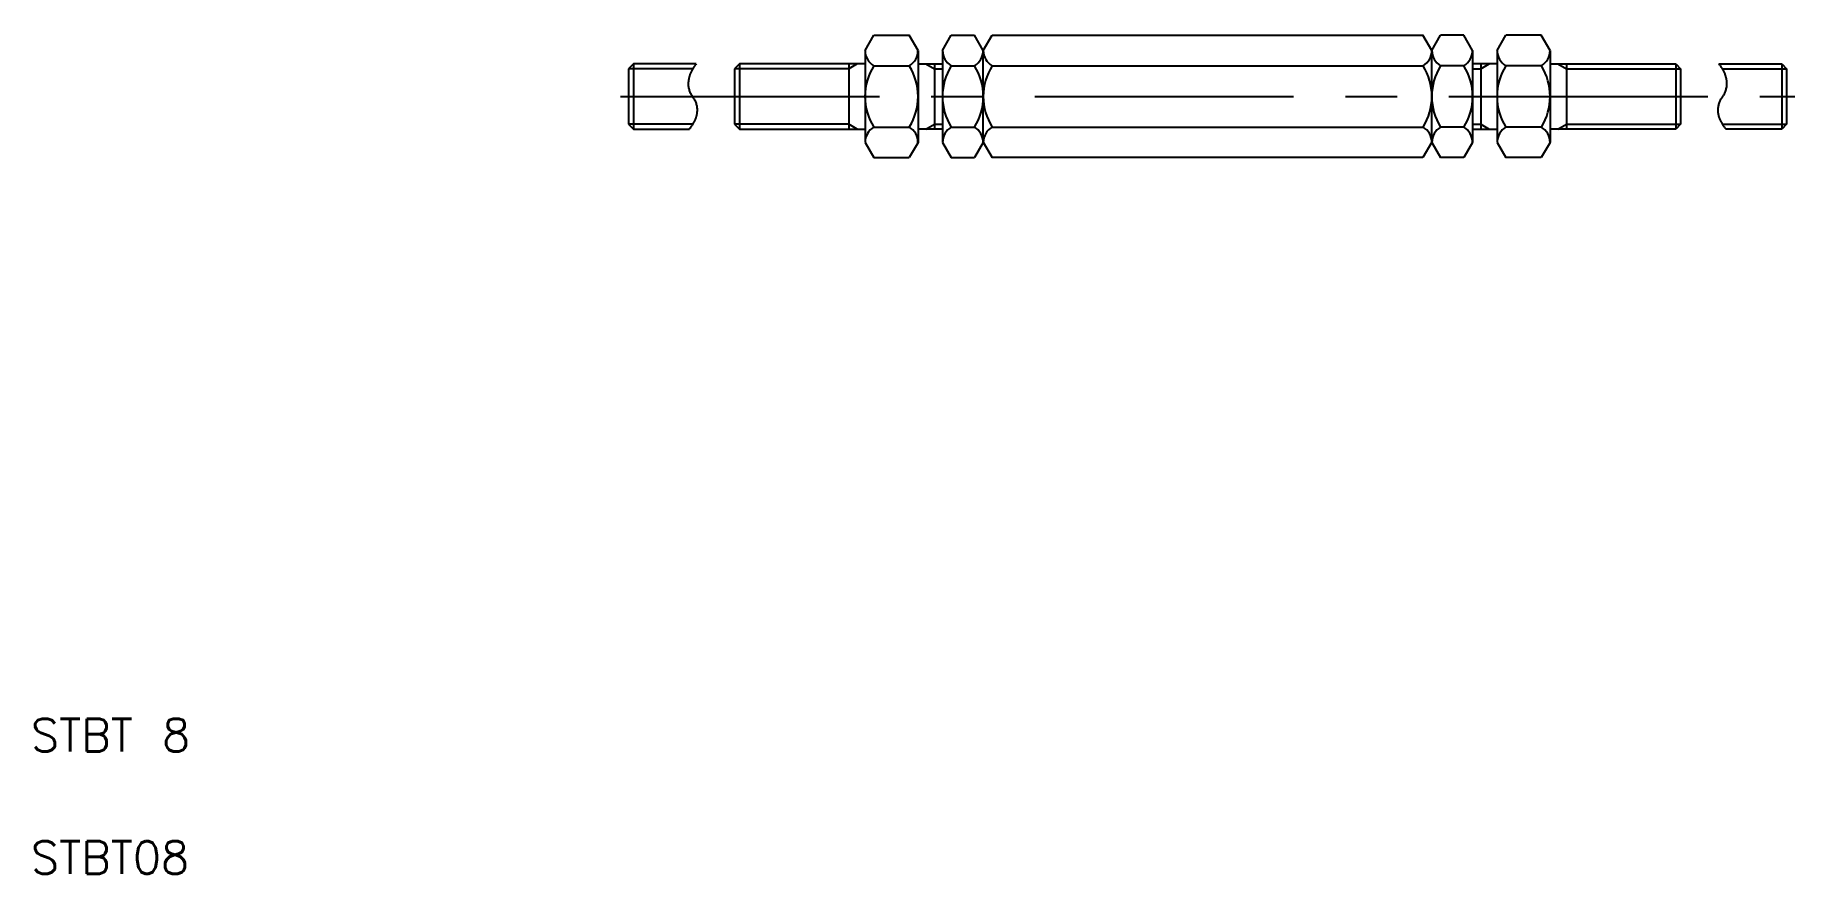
# Model space of a CAD drawing. Extents: x 11 to 226, y 10 to 113.
import ezdxf

# ---------------------------------------------------------------- set-up
doc = ezdxf.new("R2010")
doc.units = 0
doc.linetypes.add('CENTER', pattern=[50.8, 31.75, -6.35, 6.35, -6.35])
doc.linetypes.add('PHANTOM', pattern=[63.5, 31.75, -6.35, 6.35, -6.35, 6.35, -6.35])
doc.layers.get('0').update_dxf_attribs({"linetype": 'CONTINUOUS'})
doc.layers.add('CENTER', color=1, linetype='CENTER')
doc.styles.get("Standard").update_dxf_attribs({"font": 'txt', "bigfont": 'BIGFONT'})

msp = doc.modelspace()

# ---------------------------------------------------------------- linework, layer by layer
at = {"color": 7, "linetype": 'CONTINUOUS'}
for p, q in [((112.27, 110.9), (113.34, 112.77)), ((113.34, 112.77), (117.69, 112.77)), ((118.77, 110.9), (117.69, 112.77)), ((121.77, 110.9), (122.84, 112.77)), ((122.84, 112.77), (125.69, 112.77)), ((126.77, 110.9), (125.69, 112.77)), ((126.77, 110.88), (127.86, 112.77)), ((127.86, 112.77), (180.68, 112.77)), ((181.77, 110.88), (180.68, 112.77)), ((181.77, 110.9), (182.84, 112.77)), ((185.69, 112.77), (182.84, 112.77)), ((186.77, 110.9), (185.69, 112.77)), ((189.77, 110.9), (190.84, 112.77)), ((195.19, 112.77), (190.84, 112.77)), ((196.27, 110.9), (195.19, 112.77)), ((112.27, 110.88), (112.27, 99.65)), ((118.77, 110.88), (118.77, 99.62)), ((121.77, 110.88), (121.77, 99.65)), ((126.77, 99.64), (126.77, 110.88)), ((181.77, 99.64), (181.77, 110.88)), ((186.77, 110.88), (186.77, 99.65)), ((189.77, 110.88), (189.77, 99.62)), ((196.27, 110.88), (196.27, 99.65)), ((96.87, 109.26), (96.27, 108.66)), ((96.27, 108.66), (96.27, 101.86)), ((96.87, 109.26), (96.87, 101.26)), ((112.27, 109.26), (96.87, 109.26)), ((110.27, 109.26), (110.27, 101.26)), ((113.34, 109.01), (117.69, 109.01)), ((118.77, 109.26), (121.77, 109.26)), ((120.77, 109.26), (120.77, 101.26)), ((122.84, 109.01), (125.69, 109.01)), ((127.86, 109.01), (180.68, 109.01)), ((185.69, 109.01), (182.84, 109.01)), ((189.77, 109.26), (186.77, 109.26)), ((187.77, 109.26), (187.77, 101.26)), ((195.19, 109.01), (190.84, 109.01)), ((196.27, 109.26), (211.67, 109.26)), ((198.27, 109.26), (198.27, 101.26)), ((211.67, 109.26), (211.67, 101.26)), ((211.67, 109.26), (212.27, 108.66)), ((212.27, 108.66), (212.27, 101.86)), ((96.27, 101.86), (96.87, 101.26)), ((103.27, 101.86), (103.27, 101.86)), ((106.77, 101.86), (106.77, 101.86)), ((113.34, 101.51), (117.69, 101.51)), ((122.84, 101.51), (125.69, 101.51)), ((127.86, 101.51), (180.68, 101.51)), ((185.69, 101.51), (182.84, 101.51)), ((195.19, 101.51), (190.84, 101.51)), ((212.27, 101.86), (211.67, 101.26)), ((96.87, 101.26), (112.27, 101.26)), ((112.27, 99.62), (113.34, 97.76)), ((118.77, 99.62), (117.69, 97.76)), ((121.77, 101.26), (118.77, 101.26)), ((121.77, 99.62), (122.84, 97.76)), ((126.77, 99.62), (125.69, 97.76)), ((126.77, 99.64), (127.86, 97.76)), ((181.77, 99.64), (180.68, 97.76)), ((181.77, 99.62), (182.84, 97.76)), ((186.77, 99.62), (185.69, 97.76)), ((186.77, 101.26), (189.77, 101.26)), ((189.77, 99.62), (190.84, 97.76)), ((196.27, 99.62), (195.19, 97.76)), ((211.67, 101.26), (196.27, 101.26)), ((113.34, 97.76), (117.69, 97.76)), ((122.84, 97.76), (125.69, 97.76)), ((180.68, 97.76), (127.86, 97.76)), ((185.69, 97.76), (182.84, 97.76)), ((195.19, 97.76), (190.84, 97.76))]:
    msp.add_line(p, q, dxfattribs=at)
at = {"color": 3, "linetype": 'PHANTOM'}
for p, q in [((83.87, 109.26), (83.27, 108.66)), ((83.27, 108.66), (83.27, 101.86)), ((91.14, 108.66), (83.27, 108.66)), ((83.87, 109.26), (83.87, 101.26)), ((91.57, 109.26), (83.87, 109.26)), ((216.97, 109.26), (224.67, 109.26)), ((217.39, 108.66), (225.27, 108.66)), ((224.67, 109.26), (224.67, 101.26)), ((224.67, 109.26), (225.27, 108.66)), ((225.27, 108.66), (225.27, 101.86)), ((91.16, 101.86), (83.27, 101.86)), ((83.27, 101.86), (83.87, 101.26)), ((217.38, 101.86), (225.27, 101.86)), ((225.27, 101.86), (224.67, 101.26)), ((83.87, 101.26), (90.73, 101.26)), ((224.67, 101.26), (217.81, 101.26))]:
    msp.add_line(p, q, dxfattribs=at)
at = {"color": 3, "linetype": 'CONTINUOUS'}
for p, q in [((110.27, 108.66), (96.27, 108.66)), ((111.31, 109.26), (110.27, 108.66)), ((119.73, 109.26), (120.77, 108.66)), ((120.77, 108.66), (121.77, 108.66)), ((186.77, 108.66), (187.77, 108.66)), ((187.77, 108.66), (188.81, 109.26)), ((197.23, 109.26), (198.27, 108.66)), ((198.27, 108.66), (212.27, 108.66)), ((110.27, 101.86), (96.27, 101.86)), ((111.31, 101.26), (110.27, 101.86)), ((119.73, 101.26), (120.77, 101.86)), ((120.77, 101.86), (121.77, 101.86)), ((186.77, 101.86), (187.77, 101.86)), ((187.77, 101.86), (188.81, 101.26)), ((197.23, 101.26), (198.27, 101.86)), ((198.27, 101.86), (212.27, 101.86))]:
    msp.add_line(p, q, dxfattribs=at)
at = {"color": 7, "linetype": 'CONTINUOUS'}
for centre, radius, start, end in [((114.44, 110.89), 2.17, 179.6414, 239.6414), ((116.59, 110.89), 2.17, 300.3586, 0.3586), ((123.94, 110.89), 2.17, 179.6414, 239.6414), ((124.59, 110.89), 2.17, 300.3586, 0.3586), ((128.93, 110.89), 2.16, 180.1692, 240.1692), ((179.61, 110.89), 2.16, 299.8308, 359.8308), ((183.94, 110.89), 2.17, 179.6414, 239.6414), ((184.59, 110.89), 2.17, 300.3586, 0.3586), ((191.94, 110.89), 2.17, 179.6414, 239.6414), ((194.09, 110.89), 2.17, 300.3586, 0.3586), ((119.35, 105.26), 7.09, 148.0174, 211.9826), ((111.68, 105.26), 7.09, 328.0174, 31.9826), ((128.85, 105.26), 7.09, 148.0174, 211.9826), ((119.68, 105.26), 7.09, 328.0174, 31.9826), ((133.79, 105.26), 7.02, 147.6918, 180), ((174.75, 105.26), 7.02, 0, 32.3082), ((188.85, 105.26), 7.09, 148.0174, 211.9826), ((179.68, 105.26), 7.09, 328.0174, 31.9826), ((196.85, 105.26), 7.09, 148.0174, 211.9826), ((189.18, 105.26), 7.09, 328.0174, 31.9826), ((133.79, 105.26), 7.02, 180, 212.3082), ((174.75, 105.26), 7.02, 327.6918, 0), ((114.44, 99.63), 2.17, 120.3586, 180.3586), ((116.59, 99.63), 2.17, 359.6414, 59.6414), ((123.94, 99.63), 2.17, 120.3586, 180.3586), ((124.59, 99.63), 2.17, 359.6414, 59.6414), ((128.93, 99.63), 2.16, 119.8308, 179.8308), ((179.61, 99.63), 2.16, 0.1692, 60.1692), ((183.94, 99.63), 2.17, 120.3586, 180.3586), ((184.59, 99.63), 2.17, 359.6414, 59.6414), ((191.94, 99.63), 2.17, 120.3586, 180.3586), ((194.09, 99.63), 2.17, 359.6414, 59.6414)]:
    msp.add_arc(centre, radius, start, end, dxfattribs=at)
at = {"color": 3, "linetype": 'PHANTOM'}
for centre, radius, start, end in [((93.72, 106.82), 3.13, 157.5501, 178.8369), ((95.34, 106.15), 4.89, 140.5428, 157.5501), ((213.2, 106.15), 4.89, 22.4499, 39.4572), ((214.82, 106.82), 3.13, 1.1631, 22.4499), ((93.23, 106.83), 2.65, 178.8369, 218.3302), ((215.3, 106.83), 2.65, 321.6698, 1.1631), ((89.15, 103.6), 2.56, 358.1163, 38.3302), ((219.39, 103.6), 2.56, 141.6698, 181.8837), ((87.13, 104.33), 4.73, 319.5576, 336.5365), ((88.77, 103.62), 2.94, 336.5365, 358.1163), ((219.77, 103.62), 2.94, 181.8837, 203.4635), ((221.41, 104.33), 4.73, 203.4635, 220.4424)]:
    msp.add_arc(centre, radius, start, end, dxfattribs=at)
at = {"layer": 'CENTER', "color": 1, "linetype": 'CENTER'}
msp.add_line((82.27, 105.26), (226.27, 105.26), dxfattribs=at)

# ---------------------------------------------------------------- texts
at = {"color": 7, "linetype": 'CONTINUOUS'}
for s, p in [('STBT 8', (10, 25)), ('STBT08', (10, 10))]:
    msp.add_text(s, height=4, dxfattribs=at).set_placement(p)

doc.saveas('drawing.dxf')
